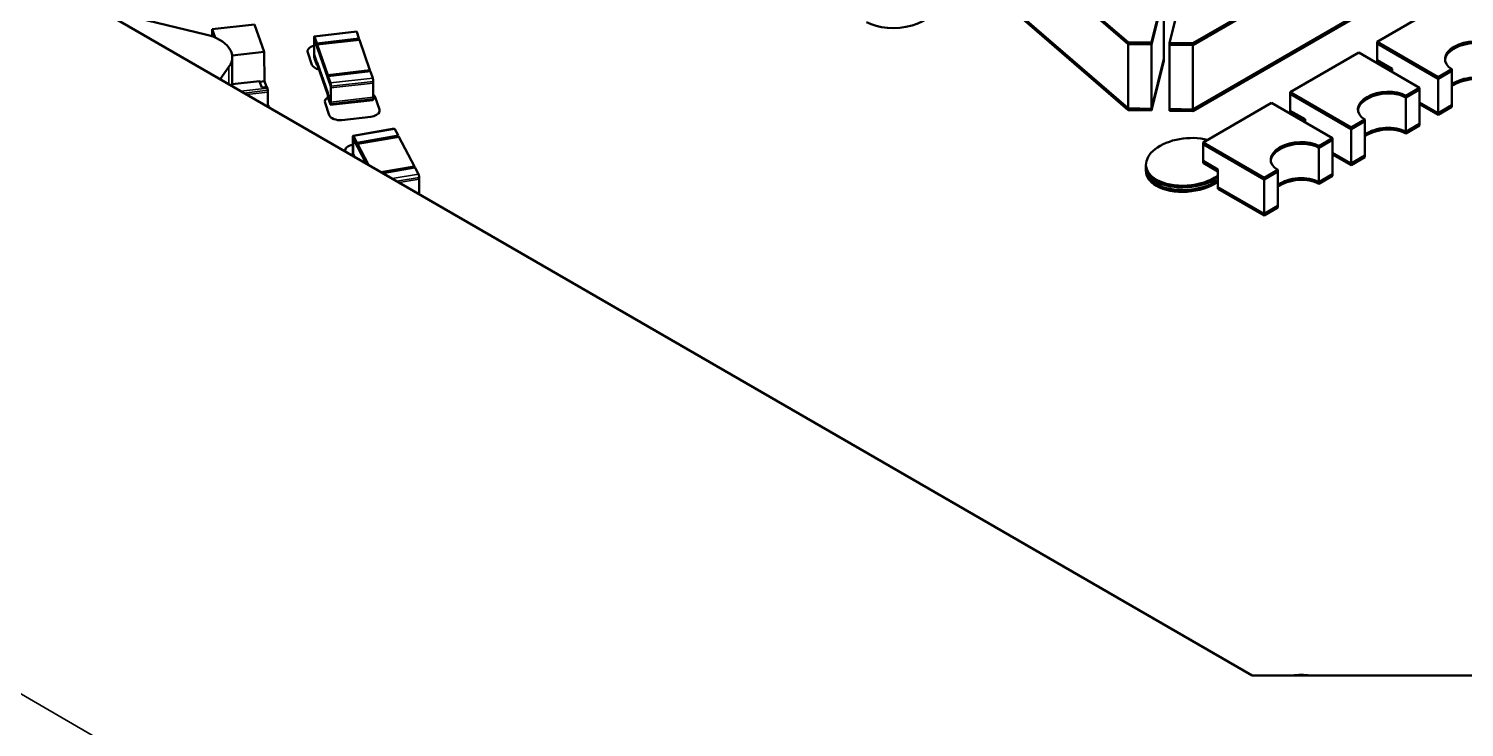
# Model space of a CAD drawing. Header units: inches. Extents: x -20.7 to 49, y -43 to 17.2.
# Drawn here: x 12.474 to 15.621, y 10.09 to 11.62 of the extents above; entities that cross this region are included whole.
import ezdxf

# ---------------------------------------------------------------- set-up
doc = ezdxf.new("R2010")
doc.units = ezdxf.units.IN
doc.header["$MEASUREMENT"] = 0
doc.layers.add('Visible (ANSI)', color=7, linetype='Continuous', lineweight=50)
doc.layers.add('Visible Narrow (ANSI)', color=7, linetype='Continuous', lineweight=35)

msp = doc.modelspace()

# ---------------------------------------------------------------- linework, layer by layer
at = {"layer": 'Visible (ANSI)'}
for p, q in [((14.8842, 11.5905), (14.5202, 11.905)), ((14.8842, 11.5867), (14.5202, 11.9011)), ((15.5837, 11.9101), (15.0261, 11.5882)), ((15.5837, 11.9062), (15.0261, 11.5843)), ((14.5202, 11.7603), (14.8842, 11.4459)), ((14.5202, 11.7565), (14.8842, 11.442)), ((15.0261, 11.4435), (15.5837, 11.7654)), ((15.0261, 11.4397), (15.5837, 11.7616)), ((15.1564, 10.2034), (12.5674, 11.6982)), ((14.9627, 11.6987), (14.9353, 11.5897)), ((14.9627, 11.6948), (14.9353, 11.5858)), ((14.9627, 11.6987), (14.9627, 11.554)), ((14.9627, 11.6948), (14.9627, 11.5501)), ((14.9751, 11.589), (15.0025, 11.698)), ((15.5807, 11.6783), (15.4304, 11.5915)), ((12.862, 11.6079), (12.7132, 11.6435)), ((12.8768, 11.619), (12.8765, 11.6035)), ((12.8768, 11.6151), (12.8766, 11.6035)), ((12.8768, 11.619), (12.9695, 11.6296)), ((12.8831, 11.6009), (12.8768, 11.619)), ((12.8815, 11.6016), (12.8768, 11.6151)), ((12.9902, 11.5694), (12.9695, 11.6296)), ((13.1929, 11.6142), (13.1002, 11.6035)), ((13.1983, 11.5992), (13.1935, 11.6132)), ((13.0998, 11.5665), (13.0998, 11.6012)), ((13.0998, 11.5627), (13.0998, 11.5974)), ((13.1057, 11.5885), (13.1008, 11.6026)), ((13.1057, 11.5847), (13.1008, 11.5987)), ((13.1994, 11.5962), (13.1067, 11.5855)), ((13.1297, 11.5186), (13.1067, 11.5855)), ((13.1067, 11.5812), (13.1067, 11.5855)), ((13.1297, 11.5148), (13.1067, 11.5817)), ((13.1067, 11.5773), (13.1067, 11.5817)), ((13.2224, 11.5293), (13.1994, 11.5962)), ((14.9353, 11.5897), (14.8842, 11.5905)), ((14.8842, 11.5905), (14.8842, 11.4459)), ((14.9353, 11.5858), (14.8842, 11.5867)), ((14.8842, 11.5867), (14.8842, 11.442)), ((14.9353, 11.5897), (14.9353, 11.445)), ((14.9353, 11.5858), (14.9353, 11.4412)), ((15.0261, 11.5882), (14.9751, 11.589)), ((14.9751, 11.589), (14.9751, 11.4444)), ((15.0261, 11.5843), (14.9751, 11.5852)), ((14.9751, 11.5852), (14.9751, 11.4405)), ((15.0261, 11.5882), (15.0261, 11.4435)), ((15.0261, 11.5843), (15.0261, 11.4397)), ((15.4304, 11.5915), (15.564, 11.5143)), ((15.4304, 11.5915), (15.4304, 11.551)), ((15.4304, 11.5876), (15.564, 11.5105)), ((15.4304, 11.5876), (15.4304, 11.5471)), ((12.9201, 11.5614), (12.9902, 11.5694)), ((12.9204, 11.5575), (12.9204, 11.4944)), ((12.9914, 11.5053), (12.9902, 11.5694)), ((13.0951, 11.5413), (13.0859, 11.568)), ((13.1057, 11.5451), (13.1008, 11.5592)), ((13.1057, 11.5413), (13.1008, 11.5553)), ((14.9353, 11.445), (14.9627, 11.554)), ((14.9353, 11.4412), (14.9627, 11.5501)), ((15.3898, 11.568), (15.2395, 11.4812)), ((15.3898, 11.568), (15.5234, 11.4909)), ((15.4631, 11.5321), (15.4304, 11.551)), ((12.8939, 11.5097), (12.9132, 11.5366)), ((13.1074, 11.5405), (13.1063, 11.5403)), ((13.1297, 11.4796), (13.1067, 11.5465)), ((13.1297, 11.4757), (13.1067, 11.5426)), ((13.2224, 11.5293), (13.1297, 11.5186)), ((13.1297, 11.5143), (13.1297, 11.5186)), ((13.2228, 11.5272), (13.1302, 11.5166)), ((13.2224, 11.5272), (13.2224, 11.5293)), ((13.2283, 11.5122), (13.2234, 11.5263)), ((15.4631, 11.5282), (15.4304, 11.5471)), ((15.4631, 11.5257), (15.4631, 11.5321)), ((15.4631, 11.5257), (15.4631, 11.5282)), ((15.5941, 11.5317), (15.564, 11.5143)), ((15.5941, 11.5278), (15.564, 11.5105)), ((15.5941, 11.5317), (15.5941, 11.4526)), ((15.5941, 11.5278), (15.5941, 11.4488)), ((12.9801, 11.5055), (12.9204, 11.4987)), ((12.9805, 11.5049), (12.985, 11.4918)), ((12.9808, 11.5041), (12.9914, 11.5053)), ((12.985, 11.4918), (12.9966, 11.4932)), ((12.9956, 11.4931), (12.9914, 11.5053)), ((12.9976, 11.4902), (12.9966, 11.4932)), ((13.1297, 11.5148), (13.1297, 11.5148)), ((13.1297, 11.5104), (13.1297, 11.5148)), ((13.1356, 11.5016), (13.1308, 11.5156)), ((13.1356, 11.4977), (13.1308, 11.5118)), ((13.1366, 11.4595), (13.1366, 11.4942)), ((13.1366, 11.4557), (13.1366, 11.4904)), ((13.2293, 11.4702), (13.2293, 11.5049)), ((13.2293, 11.4663), (13.2293, 11.501)), ((15.5234, 11.4909), (15.4934, 11.4735)), ((15.5234, 11.487), (15.4934, 11.4697)), ((15.5234, 11.4909), (15.5234, 11.4118)), ((15.5234, 11.487), (15.5234, 11.408)), ((15.564, 11.5143), (15.564, 11.4352)), ((15.564, 11.5105), (15.564, 11.4314)), ((12.9983, 11.4494), (12.9983, 11.4853)), ((12.9983, 11.4494), (12.9983, 11.4814)), ((13.1331, 11.4309), (13.1239, 11.4577)), ((13.1356, 11.4582), (13.1308, 11.4722)), ((13.1356, 11.4543), (13.1308, 11.4684)), ((13.2289, 11.464), (13.1362, 11.4534)), ((13.234, 11.4703), (13.2432, 11.4436)), ((15.1989, 11.4578), (15.0485, 11.371)), ((15.1989, 11.4578), (15.3325, 11.3807)), ((15.2395, 11.4812), (15.3731, 11.4041)), ((15.2395, 11.4812), (15.2395, 11.4407)), ((15.2395, 11.4774), (15.3731, 11.4002)), ((15.2395, 11.4774), (15.2395, 11.4369)), ((15.4934, 11.3945), (15.4934, 11.4735)), ((15.4934, 11.3906), (15.4934, 11.4697)), ((15.564, 11.4352), (15.5234, 11.4587)), ((13.0017, 11.4482), (13.002, 11.4473)), ((13.2246, 11.4275), (13.1609, 11.4202)), ((13.2432, 11.4436), (13.2432, 11.4383)), ((14.8842, 11.4459), (14.9353, 11.445)), ((14.8842, 11.442), (14.9353, 11.4412)), ((14.9751, 11.4444), (15.0261, 11.4435)), ((14.9751, 11.4405), (15.0261, 11.4397)), ((15.2722, 11.4218), (15.2395, 11.4407)), ((15.2722, 11.418), (15.2395, 11.4369)), ((15.564, 11.4314), (15.5234, 11.4548)), ((15.564, 11.4352), (15.5941, 11.4526)), ((15.564, 11.4314), (15.5941, 11.4488)), ((13.2759, 11.4013), (13.1855, 11.3854)), ((13.284, 11.3867), (13.2768, 11.4004)), ((15.2722, 11.4155), (15.2722, 11.4218)), ((15.2722, 11.4155), (15.2722, 11.418)), ((15.4032, 11.4215), (15.3731, 11.4041)), ((15.4032, 11.4176), (15.3731, 11.4002)), ((15.3731, 11.4041), (15.3731, 11.325)), ((15.3731, 11.4002), (15.3731, 11.3212)), ((15.4032, 11.4215), (15.4032, 11.3424)), ((15.4032, 11.4176), (15.4032, 11.3385)), ((15.4934, 11.3945), (15.5234, 11.4118)), ((15.4934, 11.3906), (15.5234, 11.408)), ((13.1844, 11.3661), (13.1848, 11.3662)), ((13.1848, 11.3484), (13.1848, 11.3831)), ((13.1848, 11.3446), (13.1848, 11.3793)), ((13.1936, 11.3708), (13.1864, 11.3845)), ((13.1936, 11.367), (13.1864, 11.3807)), ((13.2856, 11.3837), (13.1951, 11.3679)), ((13.2194, 11.3218), (13.1951, 11.3679)), ((13.1951, 11.3636), (13.1951, 11.3679)), ((13.2165, 11.3234), (13.1951, 11.364)), ((13.1951, 11.3597), (13.1951, 11.364)), ((13.3198, 11.3185), (13.2856, 11.3837)), ((15.0485, 11.371), (15.1822, 11.2939)), ((15.0485, 11.371), (15.0485, 11.3305)), ((15.0485, 11.3672), (15.1822, 11.29)), ((15.0485, 11.3672), (15.0485, 11.3267)), ((15.3325, 11.3807), (15.3024, 11.3633)), ((15.3325, 11.3768), (15.3024, 11.3595)), ((15.3024, 11.2842), (15.3024, 11.3633)), ((15.3325, 11.3807), (15.3325, 11.3016)), ((15.3325, 11.3768), (15.3325, 11.2977)), ((13.1866, 11.3407), (13.1864, 11.3411)), ((15.0813, 11.3116), (15.0485, 11.3305)), ((15.3024, 11.2804), (15.3024, 11.3595)), ((15.3731, 11.325), (15.3325, 11.3485)), ((15.3731, 11.3212), (15.3325, 11.3446)), ((15.3731, 11.325), (15.4032, 11.3424)), ((15.3731, 11.3212), (15.4032, 11.3385)), ((13.3198, 11.3185), (13.2471, 11.3057)), ((13.3205, 11.3164), (13.25, 11.3041)), ((13.3198, 11.3163), (13.3198, 11.3185)), ((13.3286, 11.3018), (13.3214, 11.3155)), ((14.9234, 11.3129), (14.9234, 11.3225)), ((14.9234, 11.309), (14.9234, 11.3186)), ((15.0813, 11.3078), (15.0485, 11.3267)), ((15.0813, 11.273), (15.0813, 11.3116)), ((15.0813, 11.2692), (15.0813, 11.3078)), ((15.2122, 11.3112), (15.1822, 11.2939)), ((15.2122, 11.3074), (15.1822, 11.29)), ((15.2122, 11.3112), (15.2122, 11.2322)), ((15.2122, 11.3074), (15.2122, 11.2283)), ((15.3024, 11.2842), (15.3325, 11.3016)), ((15.3024, 11.2804), (15.3325, 11.2977)), ((13.3301, 11.2598), (13.3301, 11.2946)), ((13.3301, 11.2578), (13.3301, 11.2907)), ((15.1822, 11.2148), (15.0813, 11.273)), ((15.1822, 11.2109), (15.0813, 11.2692)), ((15.1822, 11.2939), (15.1822, 11.2148)), ((15.1822, 11.29), (15.1822, 11.2109)), ((15.1822, 11.2148), (15.2122, 11.2322)), ((15.1822, 11.2109), (15.2122, 11.2283)), ((18.8178, 10.2034), (15.1564, 10.2034))]:
    msp.add_line(p, q, dxfattribs=at)
for centre, major_axis, ratio, start_param, end_param in [((14.3784, 11.6739), (-0.0904, -0.0091), 0.569494, 0.669466, 3.084416), ((13.1935, 11.6089), (-0.00061, 0.00528), 0.159291, 5.65853, 6.283185), ((12.8259, 11.5575), (0.0945, 0), 0.57735, 5.890486, 7.461283), ((13.1091, 11.5707), (-0.0236, 0), 0.57735, 5.11685, 6.479522), ((13.1008, 11.5982), (-0.00061, 0.00528), 0.159291, 5.65853, 7.229327), ((13.1008, 11.5944), (-0.00061, 0.00528), 0.159291, 5.65853, 7.229327), ((13.1057, 11.5842), (-0.00061, 0.00528), 0.159291, 4.087734, 5.65853), ((13.1057, 11.5803), (-0.00061, 0.00528), 0.159291, 4.087734, 5.65853), ((13.1983, 11.5948), (-0.00061, 0.00528), 0.159291, 4.940715, 5.65853), ((15.6392, 11.5577), (0.0602, 0.0061), 0.569494, 0.669466, 3.811058), ((15.6392, 11.5539), (0.0602, 0.0061), 0.569494, 0.669466, 3.028639), ((13.1008, 11.5635), (0.00061, -0.00528), 0.159291, 4.087734, 5.65853), ((13.1008, 11.5597), (0.00061, -0.00528), 0.159291, 4.087734, 5.65853), ((13.1183, 11.544), (-0.0236, 0), 0.57735, 0.196351, 1.24257), ((13.1057, 11.5495), (0.00061, -0.00528), 0.159291, 5.65853, 7.229327), ((13.1057, 11.5456), (0.00061, -0.00528), 0.159291, 5.65853, 7.229327), ((13.2234, 11.5219), (-0.00061, 0.00528), 0.159291, 5.65853, 6.283185), ((12.9805, 11.502), (-0.0004, 0.00352), 0.159291, 5.65853, 6.283185), ((12.9976, 11.4873), (-0.0004, 0.00352), 0.159291, 4.087734, 5.65853), ((13.1308, 11.5113), (-0.00061, 0.00528), 0.159291, 5.65853, 7.229327), ((13.1308, 11.5074), (-0.00061, 0.00528), 0.159291, 5.65853, 7.229327), ((13.1356, 11.4972), (-0.00061, 0.00528), 0.159291, 4.087734, 5.65853), ((13.1356, 11.4934), (-0.00061, 0.00528), 0.159291, 4.087734, 5.65853), ((13.2283, 11.5079), (-0.00061, 0.00528), 0.159291, 4.087734, 5.65853), ((15.6392, 11.4786), (-0.0602, -0.0061), 0.569494, 3.811058, 5.499366), ((15.6392, 11.4748), (-0.0602, -0.0061), 0.569494, 3.811058, 5.499366), ((13.1471, 11.4604), (-0.0236, 0), 0.57735, 5.500227, 6.479522), ((13.1308, 11.4766), (0.00061, -0.00528), 0.159291, 4.087734, 5.65853), ((13.1308, 11.4727), (0.00061, -0.00528), 0.159291, 4.087734, 5.65853), ((13.1356, 11.4625), (0.00061, -0.00528), 0.159291, 5.65853, 7.229327), ((13.1356, 11.4587), (0.00061, -0.00528), 0.159291, 5.65853, 7.229327), ((13.2283, 11.4693), (0.00061, -0.00528), 0.159291, 0, 0.946141), ((13.2108, 11.4677), (0.0236, 0), 0.57735, 0.196351, 0.670204), ((15.4483, 11.4475), (0.0602, 0.0061), 0.569494, 0.669466, 3.811058), ((15.4483, 11.4436), (0.0602, 0.0061), 0.569494, 0.669466, 3.028639), ((12.9763, 11.4453), (0.0258, 0), 0.57735, 0.196347, 0.553373), ((13.1563, 11.4336), (-0.0236, 0), 0.57735, 0.196351, 1.767145), ((13.22, 11.4409), (0.0236, 0), 0.57735, 4.908741, 6.086833), ((13.2768, 11.396), (-0.00092, 0.00524), 0.237016, 5.64681, 6.283185), ((15.4483, 11.3684), (-0.0602, -0.0061), 0.569494, 3.811058, 5.499366), ((15.4483, 11.3646), (-0.0602, -0.0061), 0.569494, 3.811058, 5.499366), ((13.1913, 11.353), (-0.0236, 0), 0.57735, 5.006922, 6.392571), ((13.1864, 11.3802), (-0.00092, 0.00524), 0.237016, 5.64681, 7.217607), ((13.1864, 11.3763), (-0.00092, 0.00524), 0.237016, 5.64681, 7.217607), ((13.1936, 11.3665), (-0.00092, 0.00524), 0.237016, 4.076014, 5.64681), ((13.1936, 11.3626), (-0.00092, 0.00524), 0.237016, 4.076014, 5.64681), ((13.284, 11.3823), (-0.00092, 0.00524), 0.237016, 4.923935, 5.64681), ((15.0139, 11.3286), (-0.0904, -0.0091), 0.569494, 4.139793, 6.952651), ((15.2573, 11.3373), (0.0602, 0.0061), 0.569494, 0.669466, 3.811058), ((15.2573, 11.3334), (0.0602, 0.0061), 0.569494, 0.669466, 3.028639), ((13.1864, 11.3455), (0.00092, -0.00524), 0.237016, 4.076014, 5.64681), ((13.1864, 11.3416), (0.00092, -0.00524), 0.237016, 4.076014, 4.688177), ((13.3214, 11.3112), (-0.00092, 0.00524), 0.237016, 5.64681, 6.283185), ((13.3286, 11.2975), (-0.00092, 0.00524), 0.237016, 4.076014, 5.64681), ((15.0139, 11.3248), (-0.0904, -0.0091), 0.569494, 6.226009, 6.952651), ((15.0139, 11.319), (0.0904, 0.0091), 0.569494, 3.084416, 3.811058), ((15.0139, 11.3151), (0.0904, 0.0091), 0.569494, 3.084416, 3.811058), ((15.0139, 11.3286), (0.0904, 0.0091), 0.569494, 3.811058, 5.494395), ((15.0139, 11.3248), (0.0904, 0.0091), 0.569494, 3.811058, 5.494395), ((15.0139, 11.319), (-0.0904, -0.0091), 0.569494, 0.669466, 2.352803), ((15.0139, 11.3151), (-0.0904, -0.0091), 0.569494, 0.669466, 2.352803), ((15.2573, 11.2582), (-0.0602, -0.0061), 0.569494, 3.811058, 5.499366), ((15.2573, 11.2543), (-0.0602, -0.0061), 0.569494, 3.811058, 5.499366), ((15.2635, 10.1501), (0.0945, 0), 0.57735, 1.355441, 1.786151)]:
    msp.add_ellipse(centre, major_axis=major_axis, ratio=ratio, start_param=start_param, end_param=end_param, dxfattribs=at)
at = {"layer": 'Visible Narrow (ANSI)'}
for p, q in [((15.6086, 8.3435), (9.3459, 11.9592)), ((13.1935, 11.6132), (13.1008, 11.6026)), ((13.1067, 11.5812), (13.1008, 11.5982)), ((13.1008, 11.5635), (13.1008, 11.5982)), ((13.1067, 11.5773), (13.1008, 11.5944)), ((13.1008, 11.5597), (13.1008, 11.5944)), ((13.1983, 11.5992), (13.1057, 11.5885)), ((13.1297, 11.5143), (13.1067, 11.5812)), ((13.1067, 11.5465), (13.1008, 11.5635)), ((13.1067, 11.5426), (13.1008, 11.5597)), ((13.1297, 11.5104), (13.1067, 11.5773)), ((12.9132, 11.5366), (12.9132, 11.4985)), ((13.2234, 11.5263), (13.1308, 11.5156)), ((12.9805, 11.5049), (12.9204, 11.498)), ((12.9976, 11.4902), (12.9393, 11.4835)), ((13.1356, 11.4972), (13.1297, 11.5143)), ((13.1356, 11.4934), (13.1297, 11.5104)), ((13.2283, 11.5122), (13.1356, 11.5016)), ((13.1356, 11.4625), (13.1356, 11.4972)), ((13.1356, 11.4587), (13.1356, 11.4934)), ((13.2293, 11.5049), (13.1366, 11.4942)), ((13.2293, 11.501), (13.1366, 11.4904)), ((12.9983, 11.4853), (12.9465, 11.4793)), ((12.9983, 11.4814), (12.9521, 11.4761)), ((13.1356, 11.4625), (13.1297, 11.4796)), ((13.1356, 11.4587), (13.1297, 11.4757)), ((13.2293, 11.4702), (13.1366, 11.4595)), ((13.2293, 11.4663), (13.1366, 11.4557)), ((13.2768, 11.4004), (13.1864, 11.3845)), ((13.1951, 11.3636), (13.1864, 11.3802)), ((13.1864, 11.3455), (13.1864, 11.3802)), ((13.1951, 11.3597), (13.1864, 11.3763)), ((13.1864, 11.3416), (13.1864, 11.3763)), ((13.284, 11.3867), (13.1936, 11.3708)), ((13.2161, 11.3237), (13.1951, 11.3636)), ((13.1899, 11.3388), (13.1864, 11.3455)), ((13.187, 11.3404), (13.1864, 11.3416)), ((13.2132, 11.3253), (13.1951, 11.3597)), ((13.3214, 11.3155), (13.2514, 11.3033)), ((13.3286, 11.3018), (13.2713, 11.2918)), ((13.3301, 11.2946), (13.2813, 11.286)), ((13.3301, 11.2907), (13.2864, 11.2831)), ((14.9463, 11.2799), (14.9463, 11.2896)), ((14.9463, 11.2761), (14.9463, 11.2857)), ((13.3301, 11.2598), (13.3274, 11.2594))]:
    msp.add_line(p, q, dxfattribs=at)

doc.saveas('drawing.dxf')
